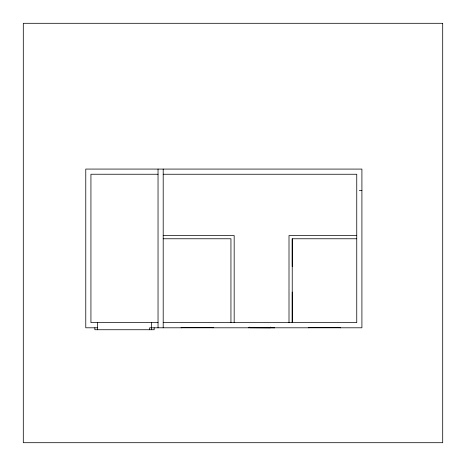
<?xml version="1.0" encoding="UTF-8"?>
<svg xmlns="http://www.w3.org/2000/svg" width="466" height="466" viewBox="0 0 466 466"><rect width="100%" height="100%" fill="white"/><g stroke="black" fill="none" stroke-linecap="round" stroke-linejoin="round"><path stroke-width="0.7" d="M292.229 266.447L292.234 238.767L356.752 238.767M158.038 174.249L90.934 174.232L90.934 322.635L158.038 322.635M163.199 174.249L356.752 174.249L356.752 322.635L163.199 322.635M359.333 190.378L361.913 190.378M163.199 235.54L234.171 235.54L234.171 322.635M356.752 235.54L289.007 235.54L289.007 322.635M163.199 238.767L230.944 238.767L230.944 322.635M273.064 327.604L249.962 327.604M181.688 327.493L212.816 327.493M248.611 327.412L274.416 327.412M308.987 327.493L340.122 327.493M248.611 327.586L274.416 327.586M248.611 327.639L274.416 327.796L273.455 327.586M248.611 327.697L248.937 327.697M270.35 327.773L249.823 327.761L249.823 327.074M97.388 327.796L85.773 327.796L85.773 169.071L361.913 169.088L361.913 327.796L149.65 327.796L149.65 329.736M292.229 292.054L292.234 322.635L292.234 238.767M340.623 327.289L340.623 327.796M340.122 327.796L340.122 327.394L308.987 327.394L308.987 327.796M308.486 327.289L308.486 327.796M274.416 327.336L274.416 327.796M270.35 327.074L270.35 327.761M248.611 327.336L248.611 327.796M213.323 327.289L213.323 327.796M212.816 327.796L212.816 327.394L181.688 327.394L181.688 327.796M181.181 327.289L181.181 327.796M163.199 169.088L163.199 327.796M158.038 169.088L158.038 327.796M154.17 327.796L154.17 329.736L94.854 329.736L94.854 327.796M151.59 322.635L151.59 329.736M97.388 322.635L97.388 329.736M442.7 23.3L23.3 23.3L23.3 442.7L442.7 442.7L442.7 23.3"/></g></svg>
